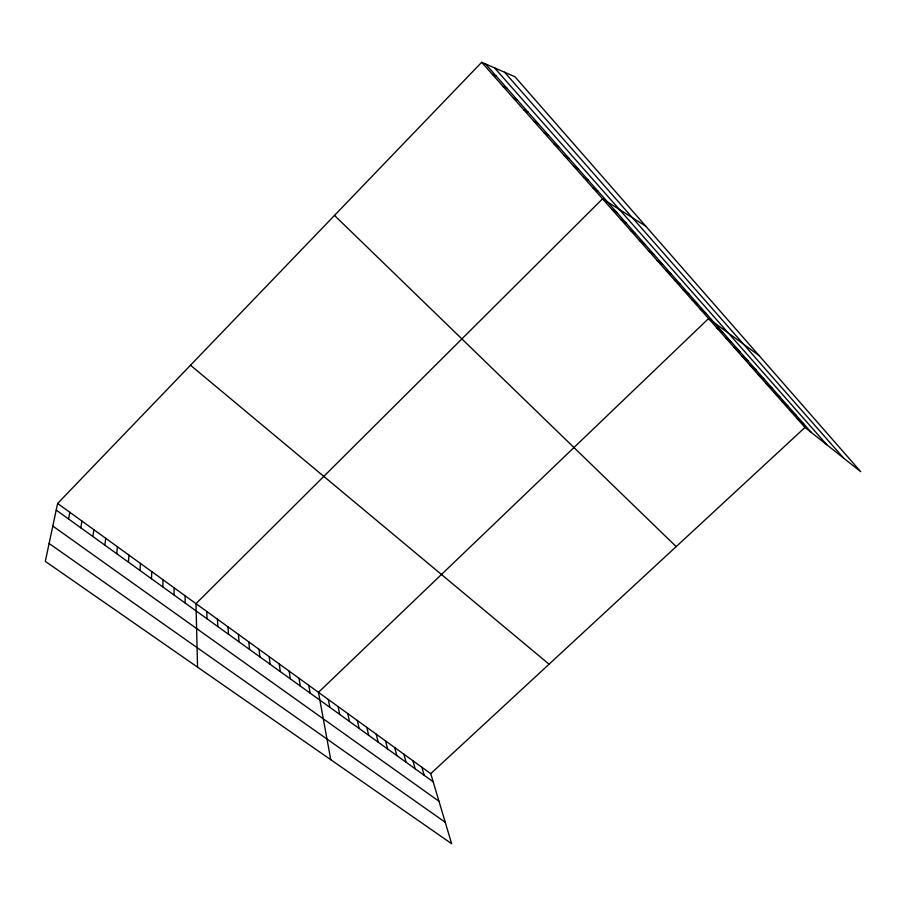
<?xml version="1.0" encoding="UTF-8"?>
<svg xmlns="http://www.w3.org/2000/svg" width="906" height="906" viewBox="0 0 906 906"><rect width="100%" height="100%" fill="white"/><g stroke="black" fill="none" stroke-linecap="round" stroke-linejoin="round"><path stroke-width="1.36" d="M174.054 595.027L174.111 587.813M162.82 586.929L163.001 579.772M151.472 578.741L151.778 571.641M140.011 570.486L140.441 563.43M128.414 562.128L128.98 555.14M116.704 553.679L117.406 546.748M104.87 545.152L105.696 538.277M92.899 536.522L93.873 529.716M80.804 527.813L81.914 521.052M68.573 518.991L69.841 512.309M57.622 503.464L45.3 561.358L451.641 843.701L430.746 773.656L57.622 503.464L481.686 62.299L514.948 76.75L860.7 471.664L804.992 427.451L481.686 62.299M430.746 773.656L804.992 427.451M492.4 74.405L496.295 76.183M502.989 86.364L506.986 88.29M513.464 98.199L517.564 100.249M523.815 109.886L528.017 112.072M534.053 121.438L538.357 123.76M544.166 132.876L548.572 135.311M554.178 144.167L558.674 146.727M564.064 155.345L568.651 158.018M573.849 166.398L578.526 169.184M583.521 177.327L588.288 180.226M593.09 188.131L597.949 191.143M645.763 226.16L602.558 198.822L195.99 603.656L197.553 667.144M611.924 209.399L616.941 212.627M621.176 219.852L626.284 223.193M630.338 230.203L635.525 233.635M639.41 240.441L644.664 243.974M648.379 250.566L653.702 254.201M657.246 260.588L662.648 264.314M666.023 270.509L671.493 274.325M49.105 543.464L445.254 822.297M674.71 280.316L680.247 284.224M683.317 290.033L688.911 294.02M52.808 526.058L438.98 801.266M691.822 299.637L697.484 303.714M56.217 510.089L433.17 781.787M700.236 309.15L705.967 313.306M758.968 355.469L708.571 318.561L318.459 692.343L330.758 759.704M717.076 328.165L722.931 332.479M725.48 337.655L731.402 342.06M733.803 347.055L739.783 351.539M742.037 356.364L748.073 360.916M750.191 365.571L756.284 370.203M758.265 374.676L764.404 379.388M766.25 383.702L772.444 388.481M774.154 392.626L780.394 397.474M781.98 401.471L788.277 406.375M789.726 410.214L796.068 415.197M797.393 418.878L803.781 423.917M190.498 365.231L549.059 664.211M334.484 215.435L676.182 546.612M485.469 63.941L811.425 432.558M494.608 67.905L826.884 444.823M504.608 72.254L843.611 458.108M421.868 767.223L424.223 775.332M412.91 760.734L415.186 768.82M403.872 754.188L406.069 762.252M394.744 747.575L396.862 755.604M385.526 740.904L387.564 748.911M376.216 734.166L378.176 742.139M366.828 727.359L368.697 735.31M357.338 720.497L359.127 728.413M347.757 713.554L349.456 721.448M338.097 706.555L339.693 714.415M328.323 699.489L329.841 707.303M308.799 685.344L310.124 693.101M299.037 678.277L300.271 685.989M289.184 671.142L290.328 678.821M279.229 663.939L280.271 671.584M269.184 656.657L270.124 664.268M259.037 649.308L259.875 656.873M248.788 641.89L249.524 649.421M238.437 634.393L239.071 641.878M227.984 626.827L228.505 634.268M217.429 619.183L217.836 626.578M206.761 611.459L207.055 618.809M185.107 595.774L185.175 603.034"/></g></svg>
